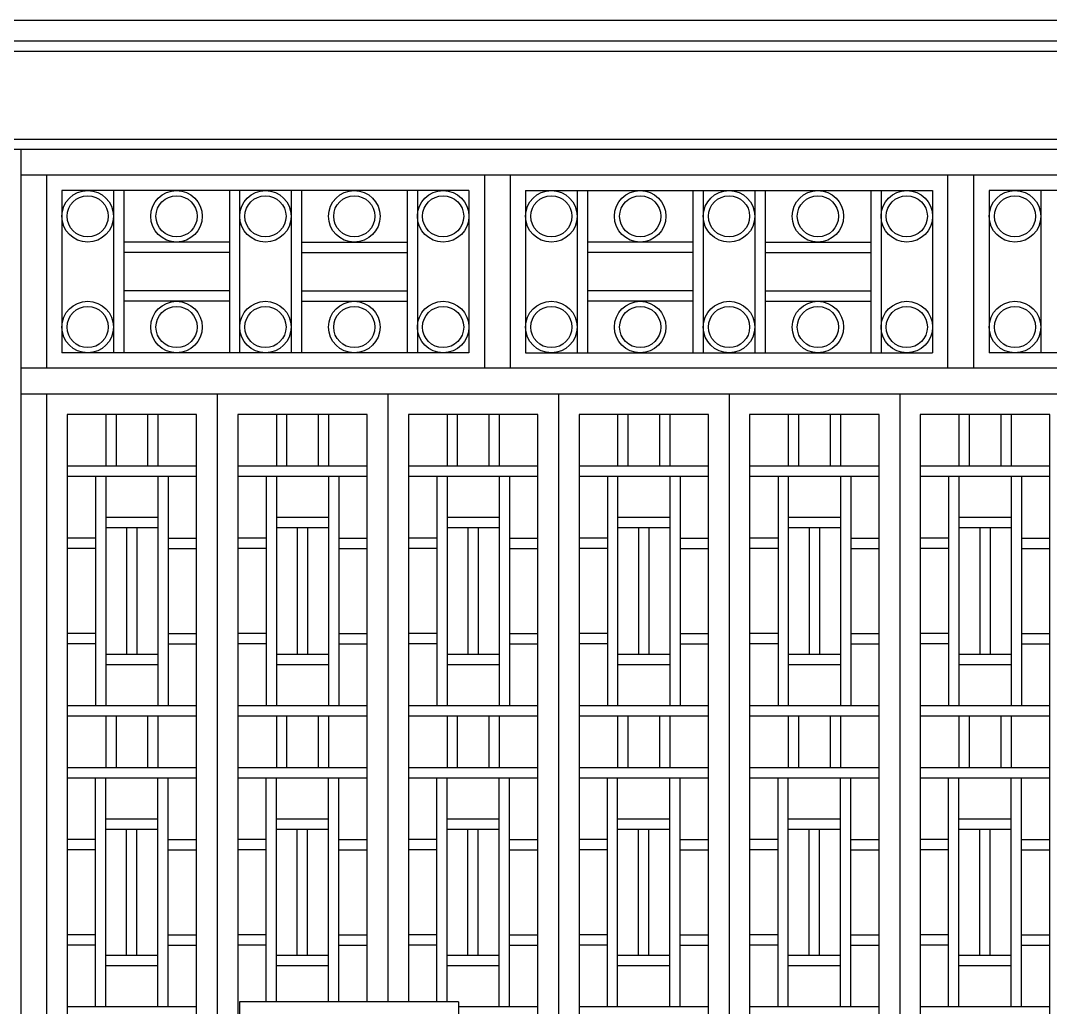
# Model space of a CAD drawing. Extents: x -66030 to 95157, y -13132 to 45879.
# Drawn here: x 78651 to 81066, y -6535 to -4221 of the extents above; entities that cross this region are included whole.
import ezdxf

# ---------------------------------------------------------------- set-up
doc = ezdxf.new("R2010")
doc.units = 0
doc.header["$LTSCALE"] = 100
doc.header["$MEASUREMENT"] = 0
doc.layers.add('立面框架', color=3, linetype='CONTINUOUS')

msp = doc.modelspace()

# ---------------------------------------------------------------- linework, layer by layer
at = {"layer": '立面框架'}
for p, q in [((82336.2, -4268.9), (78288.4, -4268.9)), ((82281.8, -4293.1), (78342.8, -4293.1)), ((78342.8, -4498.5), (82281.8, -4498.5)), ((82306, -4522.6), (78318.6, -4522.6)), ((78650.9, -4522.6), (78650.9, -6848.6)), ((81973.7, -4583.1), (78650.9, -4583.1)), ((78711.3, -4583.1), (78711.3, -5036.2)), ((79738.4, -4583.1), (79738.4, -5036.2)), ((79798.8, -4583.1), (79798.8, -5036.2)), ((80825.8, -5036.2), (80825.8, -4583.1)), ((80886.3, -5036.2), (80886.3, -4583.1)), ((78747.6, -4619.3), (78747.6, -4999.9)), ((79702.1, -4619.3), (78747.6, -4619.3)), ((78868.4, -4619.3), (78868.4, -4999.9)), ((78892.6, -4619.3), (78892.6, -4999.9)), ((79557.1, -4619.3), (79557.1, -4999.9)), ((79581.3, -4619.3), (79581.3, -4999.9)), ((79702.1, -4619.3), (79702.1, -4999.9)), ((79835, -4619.3), (79835, -4999.9)), ((79835, -4619.3), (80789.6, -4619.3)), ((79955.9, -4619.3), (79955.9, -4999.9)), ((79980, -4619.3), (79980, -4999.9)), ((80644.6, -4619.3), (80644.6, -4999.9)), ((80668.8, -4619.3), (80668.8, -4999.9)), ((80789.6, -4619.3), (80789.6, -4999.9)), ((80922.5, -4619.3), (80922.5, -4999.9)), ((81877, -4619.3), (80922.5, -4619.3)), ((81043.3, -4619.3), (81043.3, -4999.9)), ((79140.3, -4740.1), (78892.6, -4740.1)), ((79309.4, -4740.1), (79557.1, -4740.1)), ((80227.7, -4740.1), (79980, -4740.1)), ((80396.9, -4740.1), (80644.6, -4740.1)), ((79140.3, -4764.3), (78892.6, -4764.3)), ((79309.4, -4764.3), (79557.1, -4764.3)), ((80227.7, -4764.3), (79980, -4764.3)), ((80396.9, -4764.3), (80644.6, -4764.3)), ((79140.3, -4854.9), (78892.6, -4854.9)), ((79309.4, -4854.9), (79557.1, -4854.9)), ((80227.7, -4854.9), (79980, -4854.9)), ((80396.9, -4854.9), (80644.6, -4854.9)), ((79140.3, -4879.1), (78892.6, -4879.1)), ((79309.4, -4879.1), (79557.1, -4879.1)), ((80227.7, -4879.1), (79980, -4879.1)), ((80396.9, -4879.1), (80644.6, -4879.1)), ((79702.1, -4999.9), (78747.6, -4999.9)), ((79835, -4999.9), (80789.6, -4999.9)), ((81877, -4999.9), (80922.5, -4999.9)), ((81973.7, -5036.2), (78650.9, -5036.2)), ((81973.7, -5096.6), (78650.9, -5096.6)), ((78711.3, -5096.6), (78711.3, -6727.8)), ((79111.6, -5096.6), (79111.6, -6727.8)), ((79511.8, -5096.6), (79511.8, -6522.7)), ((79912.1, -5096.6), (79912.1, -6697.6)), ((80312.3, -5096.6), (80312.3, -6625.1)), ((80712.6, -5096.6), (80712.6, -6727.8)), ((79063.3, -5144.9), (78759.7, -5144.9)), ((78759.7, -5144.9), (78759.7, -6679.4)), ((78850.3, -5144.9), (78850.3, -5265.7)), ((78874.5, -5144.9), (78874.5, -5265.7)), ((78948.5, -5144.9), (78948.5, -5265.7)), ((78972.6, -5144.9), (78972.6, -5265.7)), ((79063.3, -6679.4), (79063.3, -5144.9)), ((79463.5, -5144.9), (79159.9, -5144.9)), ((79159.9, -5144.9), (79159.9, -6727.8)), ((79250.5, -5144.9), (79250.5, -5265.7)), ((79274.7, -5144.9), (79274.7, -5265.7)), ((79348.7, -5144.9), (79348.7, -5265.7)), ((79372.9, -5144.9), (79372.9, -5265.7)), ((79463.5, -6522.7), (79463.5, -5144.9)), ((79863.7, -5144.9), (79560.2, -5144.9)), ((79560.2, -5144.9), (79560.2, -6522.7)), ((79650.8, -5144.9), (79650.8, -5265.7)), ((79674.9, -5144.9), (79674.9, -5265.7)), ((79749, -5144.9), (79749, -5265.7)), ((79773.1, -5144.9), (79773.1, -5265.7)), ((79863.7, -6679.4), (79863.7, -5144.9)), ((80264, -5144.9), (79960.4, -5144.9)), ((79960.4, -5144.9), (79960.4, -6679.4)), ((80051, -5144.9), (80051, -5265.7)), ((80075.2, -5144.9), (80075.2, -5265.7)), ((80149.2, -5144.9), (80149.2, -5265.7)), ((80173.4, -5144.9), (80173.4, -5265.7)), ((80264, -6679.4), (80264, -5144.9)), ((80664.2, -5144.9), (80360.6, -5144.9)), ((80360.6, -5144.9), (80360.6, -6625.1)), ((80451.3, -5144.9), (80451.3, -5265.7)), ((80475.4, -5144.9), (80475.4, -5265.7)), ((80549.4, -5144.9), (80549.4, -5265.7)), ((80573.6, -5144.9), (80573.6, -5265.7)), ((80664.2, -6679.4), (80664.2, -5144.9)), ((81064.5, -5144.9), (80760.9, -5144.9)), ((80760.9, -5144.9), (80760.9, -6679.4)), ((80851.5, -5144.9), (80851.5, -5265.7)), ((80875.7, -5144.9), (80875.7, -5265.7)), ((80949.7, -5144.9), (80949.7, -5265.7)), ((80973.9, -5144.9), (80973.9, -5265.7)), ((81064.5, -6679.4), (81064.5, -5144.9)), ((79063.3, -5265.7), (78759.7, -5265.7)), ((79463.5, -5265.7), (79159.9, -5265.7)), ((79863.7, -5265.7), (79560.2, -5265.7)), ((80264, -5265.7), (79960.4, -5265.7)), ((80664.2, -5265.7), (80360.6, -5265.7)), ((81064.5, -5265.7), (80760.9, -5265.7)), ((79063.3, -5289.9), (78759.7, -5289.9)), ((78826.1, -5289.9), (78826.1, -5827.6)), ((78850.3, -5289.9), (78850.3, -5827.6)), ((78972.6, -5289.9), (78972.6, -5827.6)), ((78996.8, -5289.9), (78996.8, -5827.6)), ((79463.5, -5289.9), (79159.9, -5289.9)), ((79226.4, -5289.9), (79226.4, -5827.6)), ((79250.5, -5289.9), (79250.5, -5827.6)), ((79372.9, -5289.9), (79372.9, -5827.6)), ((79397, -5289.9), (79397, -5827.6)), ((79863.7, -5289.9), (79560.2, -5289.9)), ((79626.6, -5289.9), (79626.6, -5827.6)), ((79650.8, -5289.9), (79650.8, -5827.6)), ((79773.1, -5289.9), (79773.1, -5827.6)), ((79797.3, -5289.9), (79797.3, -5827.6)), ((80264, -5289.9), (79960.4, -5289.9)), ((80026.9, -5289.9), (80026.9, -5827.6)), ((80051, -5289.9), (80051, -5827.6)), ((80173.4, -5289.9), (80173.4, -5827.6)), ((80197.5, -5289.9), (80197.5, -5827.6)), ((80664.2, -5289.9), (80360.6, -5289.9)), ((80427.1, -5289.9), (80427.1, -5827.6)), ((80451.3, -5289.9), (80451.3, -5827.6)), ((80573.6, -5289.9), (80573.6, -5827.6)), ((80597.8, -5289.9), (80597.8, -5827.6)), ((81064.5, -5289.9), (80760.9, -5289.9)), ((80827.3, -5289.9), (80827.3, -5827.6)), ((80851.5, -5289.9), (80851.5, -5827.6)), ((80973.9, -5289.9), (80973.9, -5827.6)), ((80998, -5289.9), (80998, -5827.6)), ((78972.6, -5386.6), (78850.3, -5386.6)), ((79372.9, -5386.6), (79250.5, -5386.6)), ((79773.1, -5386.6), (79650.8, -5386.6)), ((80173.4, -5386.6), (80051, -5386.6)), ((80573.6, -5386.6), (80451.3, -5386.6)), ((80973.9, -5386.6), (80851.5, -5386.6)), ((78972.6, -5410.7), (78850.3, -5410.7)), ((79372.9, -5410.7), (79250.5, -5410.7)), ((79773.1, -5410.7), (79650.8, -5410.7)), ((80173.4, -5410.7), (80051, -5410.7)), ((80573.6, -5410.7), (80451.3, -5410.7)), ((80973.9, -5410.7), (80851.5, -5410.7)), ((78826.1, -5434.9), (78759.7, -5434.9)), ((78996.8, -5434.9), (79063.3, -5434.9)), ((79226.4, -5434.9), (79159.9, -5434.9)), ((79397, -5434.9), (79463.5, -5434.9)), ((79626.6, -5434.9), (79560.2, -5434.9)), ((79797.3, -5434.9), (79863.7, -5434.9)), ((80026.9, -5434.9), (79960.4, -5434.9)), ((80197.5, -5434.9), (80264, -5434.9)), ((80427.1, -5434.9), (80360.6, -5434.9)), ((80597.8, -5434.9), (80664.2, -5434.9)), ((80827.3, -5434.9), (80760.9, -5434.9)), ((80998, -5434.9), (81064.5, -5434.9)), ((78826.1, -5459.1), (78759.7, -5459.1)), ((78996.8, -5459.1), (79063.3, -5459.1)), ((79226.4, -5459.1), (79159.9, -5459.1)), ((79397, -5459.1), (79463.5, -5459.1)), ((79626.6, -5459.1), (79560.2, -5459.1)), ((79797.3, -5459.1), (79863.7, -5459.1)), ((80026.9, -5459.1), (79960.4, -5459.1)), ((80197.5, -5459.1), (80264, -5459.1)), ((80427.1, -5459.1), (80360.6, -5459.1)), ((80597.8, -5459.1), (80664.2, -5459.1)), ((80827.3, -5459.1), (80760.9, -5459.1)), ((80998, -5459.1), (81064.5, -5459.1)), ((78826.1, -5658.4), (78759.7, -5658.4)), ((78996.8, -5658.4), (79063.3, -5658.4)), ((79226.4, -5658.4), (79159.9, -5658.4)), ((79397, -5658.4), (79463.5, -5658.4)), ((79626.6, -5658.4), (79560.2, -5658.4)), ((79797.3, -5658.4), (79863.7, -5658.4)), ((80026.9, -5658.4), (79960.4, -5658.4)), ((80197.5, -5658.4), (80264, -5658.4)), ((80427.1, -5658.4), (80360.6, -5658.4)), ((80597.8, -5658.4), (80664.2, -5658.4)), ((80827.3, -5658.4), (80760.9, -5658.4)), ((80998, -5658.4), (81064.5, -5658.4)), ((78826.1, -5682.6), (78759.7, -5682.6)), ((78996.8, -5682.6), (79063.3, -5682.6)), ((79226.4, -5682.6), (79159.9, -5682.6)), ((79397, -5682.6), (79463.5, -5682.6)), ((79626.6, -5682.6), (79560.2, -5682.6)), ((79797.3, -5682.6), (79863.7, -5682.6)), ((80026.9, -5682.6), (79960.4, -5682.6)), ((80197.5, -5682.6), (80264, -5682.6)), ((80427.1, -5682.6), (80360.6, -5682.6)), ((80597.8, -5682.6), (80664.2, -5682.6)), ((80827.3, -5682.6), (80760.9, -5682.6)), ((80998, -5682.6), (81064.5, -5682.6)), ((78826.1, -6534.4), (78826.1, -5996.8)), ((78850.3, -6534.4), (78850.3, -5996.8)), ((78972.6, -6534.4), (78972.6, -5996.8)), ((78996.8, -6534.4), (78996.8, -5996.8)), ((79226.4, -6522.7), (79226.4, -5996.8)), ((79250.5, -6522.7), (79250.5, -5996.8)), ((79372.9, -6522.7), (79372.9, -5996.8)), ((79397, -6522.7), (79397, -5996.8)), ((79626.6, -6522.7), (79626.6, -5996.8)), ((79650.8, -6522.7), (79650.8, -5996.8)), ((79773.1, -6534.4), (79773.1, -5996.8)), ((79797.3, -6534.4), (79797.3, -5996.8)), ((80026.9, -6534.4), (80026.9, -5996.8)), ((80051, -6534.4), (80051, -5996.8)), ((80173.4, -6534.4), (80173.4, -5996.8)), ((80197.5, -6534.4), (80197.5, -5996.8)), ((80427.1, -6534.4), (80427.1, -5996.8)), ((80451.3, -6534.4), (80451.3, -5996.8)), ((80573.6, -6534.4), (80573.6, -5996.8)), ((80597.8, -6534.4), (80597.8, -5996.8)), ((80827.3, -6534.4), (80827.3, -5996.8)), ((80851.5, -6534.4), (80851.5, -5996.8)), ((80973.9, -6534.4), (80973.9, -5996.8)), ((80998, -6534.4), (80998, -5996.8)), ((78826.1, -6141.7), (78759.7, -6141.7)), ((78996.8, -6141.7), (79063.3, -6141.7)), ((79226.4, -6141.7), (79159.9, -6141.7)), ((79397, -6141.7), (79463.5, -6141.7)), ((79626.6, -6141.7), (79560.2, -6141.7)), ((79797.3, -6141.7), (79863.7, -6141.7)), ((80026.9, -6141.7), (79960.4, -6141.7)), ((80197.5, -6141.7), (80264, -6141.7)), ((80427.1, -6141.7), (80360.6, -6141.7)), ((80597.8, -6141.7), (80664.2, -6141.7)), ((80827.3, -6141.7), (80760.9, -6141.7)), ((80998, -6141.7), (81064.5, -6141.7)), ((78826.1, -6165.9), (78759.7, -6165.9)), ((78996.8, -6165.9), (79063.3, -6165.9)), ((79226.4, -6165.9), (79159.9, -6165.9)), ((79397, -6165.9), (79463.5, -6165.9)), ((79626.6, -6165.9), (79560.2, -6165.9)), ((79797.3, -6165.9), (79863.7, -6165.9)), ((80026.9, -6165.9), (79960.4, -6165.9)), ((80197.5, -6165.9), (80264, -6165.9)), ((80427.1, -6165.9), (80360.6, -6165.9)), ((80597.8, -6165.9), (80664.2, -6165.9)), ((80827.3, -6165.9), (80760.9, -6165.9)), ((80998, -6165.9), (81064.5, -6165.9)), ((78826.1, -6365.3), (78759.7, -6365.3)), ((78996.8, -6365.3), (79063.3, -6365.3)), ((79226.4, -6365.3), (79159.9, -6365.3)), ((79397, -6365.3), (79463.5, -6365.3)), ((79626.6, -6365.3), (79560.2, -6365.3)), ((79797.3, -6365.3), (79863.7, -6365.3)), ((80026.9, -6365.3), (79960.4, -6365.3)), ((80197.5, -6365.3), (80264, -6365.3)), ((80427.1, -6365.3), (80360.6, -6365.3)), ((80597.8, -6365.3), (80664.2, -6365.3)), ((80827.3, -6365.3), (80760.9, -6365.3)), ((80998, -6365.3), (81064.5, -6365.3)), ((78826.1, -6389.4), (78759.7, -6389.4)), ((78996.8, -6389.4), (79063.3, -6389.4)), ((79226.4, -6389.4), (79159.9, -6389.4)), ((79397, -6389.4), (79463.5, -6389.4)), ((79626.6, -6389.4), (79560.2, -6389.4)), ((79797.3, -6389.4), (79863.7, -6389.4)), ((80026.9, -6389.4), (79960.4, -6389.4)), ((80197.5, -6389.4), (80264, -6389.4)), ((80427.1, -6389.4), (80360.6, -6389.4)), ((80597.8, -6389.4), (80664.2, -6389.4)), ((80827.3, -6389.4), (80760.9, -6389.4)), ((80998, -6389.4), (81064.5, -6389.4)), ((78972.6, -6413.6), (78850.3, -6413.6)), ((79372.9, -6413.6), (79250.5, -6413.6)), ((79773.1, -6413.6), (79650.8, -6413.6)), ((80173.4, -6413.6), (80051, -6413.6)), ((80573.6, -6413.6), (80451.3, -6413.6)), ((80973.9, -6413.6), (80851.5, -6413.6)), ((78972.6, -6437.8), (78850.3, -6437.8)), ((79372.9, -6437.8), (79250.5, -6437.8)), ((79773.1, -6437.8), (79650.8, -6437.8)), ((80173.4, -6437.8), (80051, -6437.8)), ((80573.6, -6437.8), (80451.3, -6437.8)), ((80973.9, -6437.8), (80851.5, -6437.8)), ((79063.3, -6534.4), (78759.7, -6534.4)), ((79678, -6522.7), (79164.4, -6522.7)), ((79164.4, -6522.7), (79164.4, -6921.1)), ((79678, -6522.7), (79678, -6921.1)), ((79863.7, -6534.4), (79678, -6534.4)), ((80264, -6534.4), (79960.4, -6534.4)), ((80664.2, -6534.4), (80360.6, -6534.4)), ((81064.5, -6534.4), (80760.9, -6534.4))]:
    msp.add_line(p, q, dxfattribs=at)
for points in [[(77442.6, -8365), (83182, -8365), (83182, -4377.6), (82306, -4377.6), (82306, -4293.1), (82336.2, -4293.1), (82336.2, -4220.6), (78288.4, -4220.6), (78288.4, -4293.1), (78318.6, -4293.1), (78318.6, -4377.6), (77442.6, -4377.6), (77442.6, -8365)], [(79140.3, -4619.3), (79140.3, -4999.9)], [(79164.4, -4619.3), (79164.4, -4999.9)], [(79285.3, -4619.3), (79285.3, -4999.9)], [(79309.4, -4619.3), (79309.4, -4999.9)], [(80227.7, -4619.3), (80227.7, -4999.9)], [(80251.9, -4619.3), (80251.9, -4999.9)], [(80372.7, -4619.3), (80372.7, -4999.9)], [(80396.9, -4619.3), (80396.9, -4999.9)], [(78899.4, -5410.7), (78899.4, -5706.8)], [(78923.5, -5410.7), (78923.5, -5706.8)], [(79299.6, -5410.7), (79299.6, -5706.8)], [(79323.8, -5410.7), (79323.8, -5706.8)], [(79699.9, -5410.7), (79699.9, -5706.8)], [(79724, -5410.7), (79724, -5706.8)], [(80100.1, -5410.7), (80100.1, -5706.8)], [(80124.3, -5410.7), (80124.3, -5706.8)], [(80500.4, -5410.7), (80500.4, -5706.8)], [(80524.5, -5410.7), (80524.5, -5706.8)], [(80900.6, -5410.7), (80900.6, -5706.8)], [(80924.8, -5410.7), (80924.8, -5706.8)], [(78850.3, -5706.8), (78972.6, -5706.8)], [(79250.5, -5706.8), (79372.9, -5706.8)], [(79650.8, -5706.8), (79773.1, -5706.8)], [(80051, -5706.8), (80173.4, -5706.8)], [(80451.3, -5706.8), (80573.6, -5706.8)], [(80851.5, -5706.8), (80973.9, -5706.8)], [(78850.3, -5730.9), (78972.6, -5730.9)], [(79250.5, -5730.9), (79372.9, -5730.9)], [(79650.8, -5730.9), (79773.1, -5730.9)], [(80051, -5730.9), (80173.4, -5730.9)], [(80451.3, -5730.9), (80573.6, -5730.9)], [(80851.5, -5730.9), (80973.9, -5730.9)], [(78759.7, -5827.6), (79063.3, -5827.6)], [(79159.9, -5827.6), (79463.5, -5827.6)], [(79560.2, -5827.6), (79863.7, -5827.6)], [(79960.4, -5827.6), (80264, -5827.6)], [(80360.6, -5827.6), (80664.2, -5827.6)], [(80760.9, -5827.6), (81064.5, -5827.6)], [(78759.7, -5851.8), (79063.3, -5851.8)], [(78850.3, -5851.8), (78850.3, -5912.2), (78850.3, -5972.6)], [(78874.5, -5851.8), (78874.5, -5912.2), (78874.5, -5972.6)], [(78948.5, -5851.8), (78948.5, -5912.2), (78948.5, -5972.6)], [(78972.6, -5851.8), (78972.6, -5912.2), (78972.6, -5972.6)], [(79159.9, -5851.8), (79463.5, -5851.8)], [(79250.5, -5851.8), (79250.5, -5912.2), (79250.5, -5972.6)], [(79274.7, -5851.8), (79274.7, -5912.2), (79274.7, -5972.6)], [(79348.7, -5851.8), (79348.7, -5912.2), (79348.7, -5972.6)], [(79372.9, -5851.8), (79372.9, -5912.2), (79372.9, -5972.6)], [(79560.2, -5851.8), (79863.7, -5851.8)], [(79650.8, -5851.8), (79650.8, -5912.2), (79650.8, -5972.6)], [(79674.9, -5851.8), (79674.9, -5912.2), (79674.9, -5972.6)], [(79749, -5851.8), (79749, -5912.2), (79749, -5972.6)], [(79773.1, -5851.8), (79773.1, -5912.2), (79773.1, -5972.6)], [(79960.4, -5851.8), (80264, -5851.8)], [(80051, -5851.8), (80051, -5912.2), (80051, -5972.6)], [(80075.2, -5851.8), (80075.2, -5912.2), (80075.2, -5972.6)], [(80149.2, -5851.8), (80149.2, -5912.2), (80149.2, -5972.6)], [(80173.4, -5851.8), (80173.4, -5912.2), (80173.4, -5972.6)], [(80360.6, -5851.8), (80664.2, -5851.8)], [(80451.3, -5851.8), (80451.3, -5912.2), (80451.3, -5972.6)], [(80475.4, -5851.8), (80475.4, -5912.2), (80475.4, -5972.6)], [(80549.4, -5851.8), (80549.4, -5912.2), (80549.4, -5972.6)], [(80573.6, -5851.8), (80573.6, -5912.2), (80573.6, -5972.6)], [(80760.9, -5851.8), (81064.5, -5851.8)], [(80851.5, -5851.8), (80851.5, -5912.2), (80851.5, -5972.6)], [(80875.7, -5851.8), (80875.7, -5912.2), (80875.7, -5972.6)], [(80949.7, -5851.8), (80949.7, -5912.2), (80949.7, -5972.6)], [(80973.9, -5851.8), (80973.9, -5912.2), (80973.9, -5972.6)], [(78759.7, -5972.6), (79063.3, -5972.6)], [(79159.9, -5972.6), (79463.5, -5972.6)], [(79560.2, -5972.6), (79863.7, -5972.6)], [(79960.4, -5972.6), (80264, -5972.6)], [(80360.6, -5972.6), (80664.2, -5972.6)], [(80760.9, -5972.6), (81064.5, -5972.6)], [(78759.7, -5996.8), (79063.3, -5996.8)], [(79159.9, -5996.8), (79463.5, -5996.8)], [(79560.2, -5996.8), (79863.7, -5996.8)], [(79960.4, -5996.8), (80264, -5996.8)], [(80360.6, -5996.8), (80664.2, -5996.8)], [(80760.9, -5996.8), (81064.5, -5996.8)], [(78850.3, -6093.4), (78972.6, -6093.4)], [(79250.5, -6093.4), (79372.9, -6093.4)], [(79650.8, -6093.4), (79773.1, -6093.4)], [(80051, -6093.4), (80173.4, -6093.4)], [(80451.3, -6093.4), (80573.6, -6093.4)], [(80851.5, -6093.4), (80973.9, -6093.4)], [(78850.3, -6117.6), (78972.6, -6117.6)], [(78899.4, -6413.6), (78899.4, -6117.6)], [(78923.5, -6413.6), (78923.5, -6117.6)], [(79250.5, -6117.6), (79372.9, -6117.6)], [(79299.6, -6413.6), (79299.6, -6117.6)], [(79323.8, -6413.6), (79323.8, -6117.6)], [(79650.8, -6117.6), (79773.1, -6117.6)], [(79699.9, -6413.6), (79699.9, -6117.6)], [(79724, -6413.6), (79724, -6117.6)], [(80051, -6117.6), (80173.4, -6117.6)], [(80100.1, -6413.6), (80100.1, -6117.6)], [(80124.3, -6413.6), (80124.3, -6117.6)], [(80451.3, -6117.6), (80573.6, -6117.6)], [(80500.4, -6413.6), (80500.4, -6117.6)], [(80524.5, -6413.6), (80524.5, -6117.6)], [(80851.5, -6117.6), (80973.9, -6117.6)], [(80900.6, -6413.6), (80900.6, -6117.6)], [(80924.8, -6413.6), (80924.8, -6117.6)]]:
    msp.add_lwpolyline(points, dxfattribs=at)
for centre, radius in [((78808, -4679.7), 60.4), ((78808, -4679.7), 48.3), ((79016.4, -4679.7), 60.4), ((79016.4, -4679.7), 48.3), ((79224.9, -4679.7), 60.4), ((79224.9, -4679.7), 48.3), ((79433.3, -4679.7), 60.4), ((79433.3, -4679.7), 48.3), ((79641.7, -4679.7), 60.4), ((79641.7, -4679.7), 48.3), ((79895.5, -4679.7), 60.4), ((79895.5, -4679.7), 48.3), ((80103.9, -4679.7), 60.4), ((80103.9, -4679.7), 48.3), ((80312.3, -4679.7), 60.4), ((80312.3, -4679.7), 48.3), ((80520.7, -4679.7), 60.4), ((80520.7, -4679.7), 48.3), ((80729.2, -4679.7), 60.4), ((80729.2, -4679.7), 48.3), ((80982.9, -4679.7), 60.4), ((80982.9, -4679.7), 48.3), ((78808, -4939.5), 60.4), ((78808, -4939.5), 48.3), ((79016.4, -4939.5), 60.4), ((79016.4, -4939.5), 48.3), ((79224.9, -4939.5), 60.4), ((79224.9, -4939.5), 48.3), ((79433.3, -4939.5), 60.4), ((79433.3, -4939.5), 48.3), ((79641.7, -4939.5), 60.4), ((79641.7, -4939.5), 48.3), ((79895.5, -4939.5), 60.4), ((79895.5, -4939.5), 48.3), ((80103.9, -4939.5), 60.4), ((80103.9, -4939.5), 48.3), ((80312.3, -4939.5), 60.4), ((80312.3, -4939.5), 48.3), ((80520.7, -4939.5), 60.4), ((80520.7, -4939.5), 48.3), ((80729.2, -4939.5), 60.4), ((80729.2, -4939.5), 48.3), ((80982.9, -4939.5), 60.4), ((80982.9, -4939.5), 48.3)]:
    msp.add_circle(centre, radius, dxfattribs=at)

doc.saveas('drawing.dxf')
